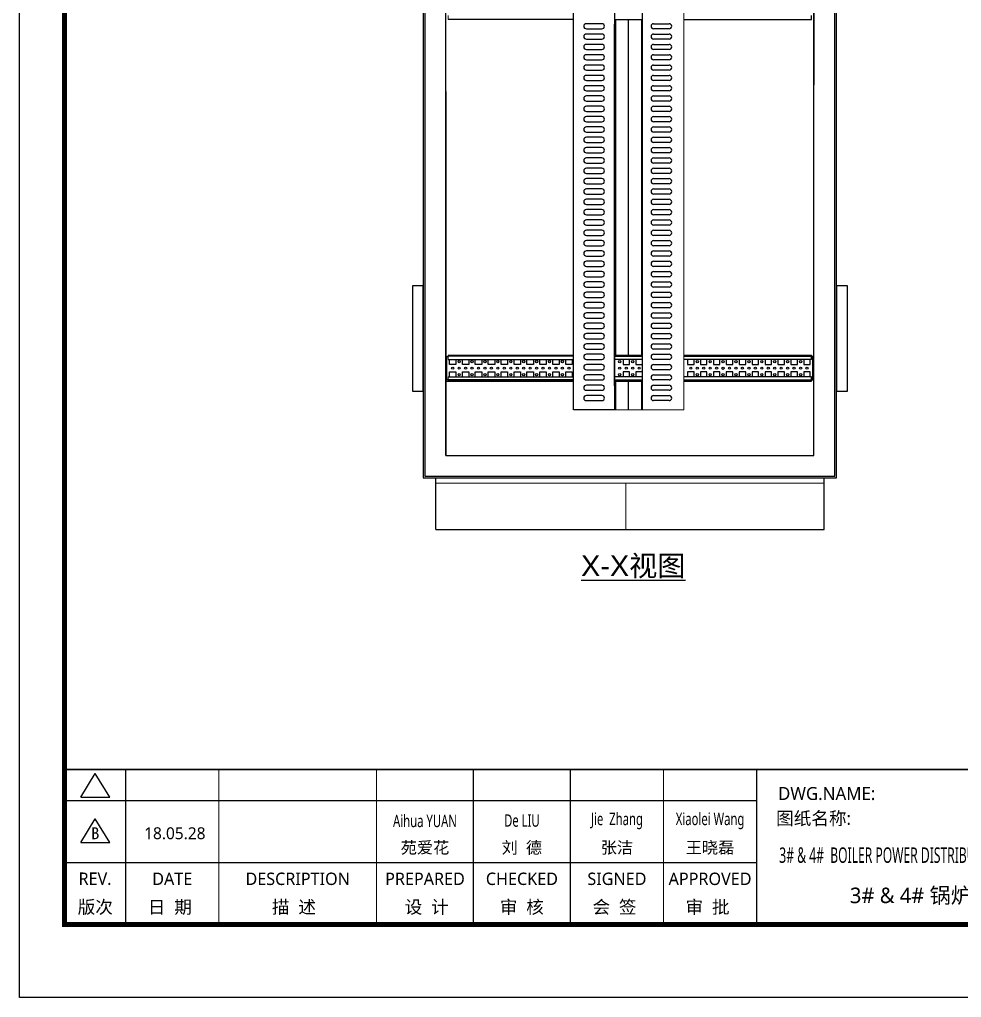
# Model space of a CAD drawing. Extents: x 81437 to 204847, y -54769 to -29444.
# Drawn here: x 86392 to 88216, y -46005 to -44112 of the extents above; entities that cross this region are included whole.
import ezdxf
from ezdxf.enums import TextEntityAlignment as Align

# ---------------------------------------------------------------- set-up
doc = ezdxf.new("R2010")
doc.units = 0
doc.header["$LTSCALE"] = 100
doc.header["$MEASUREMENT"] = 0
for name, color, linetype in [('CLOUD_LAYER', 6, 'Continuous'), ('PANEL', 7, 'Continuous'), ('t', 1, 'Continuous'), ('TEXT', 7, 'Continuous')]:
    doc.layers.add(name, color=color, linetype=linetype)
doc.layers.add('细实线', color=7, linetype='Continuous', lineweight=20)
doc.styles.add('HZ', font='arial.ttf', dxfattribs={"width": 0.7})
doc.styles.get("Standard").update_dxf_attribs({"font": ''})
doc.styles.add('微软雅黑', font='')
doc.styles.get('Standard').set_extended_font_data('SimSun')
doc.styles.get('微软雅黑').set_extended_font_data('Microsoft YaHei')

# ---------------------------------------------------------------- blocks, each defined once
blk = doc.blocks.new('图框')
at = {"color": 7}
for p, q in [((-6.2, -2970.4), (1334, -2970.4)), ((-6.2, -3090.4), (1334, -3090.4))]:
    blk.add_line(p, q, dxfattribs=at)
at = {"color": 7, "const_width": 3}
blk.add_lwpolyline([(4109.5, -2910.4), (-6.2, -2910.4)], dxfattribs=at)
at = {"layer": 't', "color": 7}
for p, q in [((25.8, -2963.9), (53.7, -2918)), ((81.7, -2963.9), (53.7, -2918)), ((25.8, -2963.9), (81.7, -2963.9)), ((25.8, -3051.8), (53.7, -3006)), ((81.7, -3051.8), (53.7, -3006)), ((25.8, -3051.8), (81.7, -3051.8))]:
    blk.add_line(p, q, dxfattribs=at)
at = {"layer": 't', "color": 7, "const_width": 9.62}
blk.add_lwpolyline([(4109.5, -3210.4), (4109.5, -58.9), (-6.2, -58.9), (-6.2, -3210.4)], close=True, dxfattribs=at)
at = {"layer": 't', "color": 7, "const_width": 2.4}
for points in [[(112.6, -2911.6), (112.6, -3210.4)], [(292.9, -2911.6), (292.9, -3210.4)], [(598.2, -2911.6), (598.2, -3215.3)], [(785.8, -2911.6), (785.8, -3215.3)], [(973.4, -2911.6), (973.4, -3215.3)], [(1153.7, -2911.6), (1153.7, -3215.3)], [(1334, -2911.6), (1334, -3215.3)]]:
    blk.add_lwpolyline(points, dxfattribs=at)
at = {"color": 7, "style": '微软雅黑', "flags": 8}
for tag, p, height in [('DWG.NAME:', (1375.5, -2969.2), 25), ('DWG.NO.:', (3122, -3089.3), 24), ('图纸编号', (3309.2, -3111.3), 24), ('FILENO.:', (3122.5, -3165), 24), ('文档号', (3311.6, -3183), 24)]:
    blk.add_attdef(tag, p, '', height=height, dxfattribs=at)
at = {"color": 7, "style": '微软雅黑', "width": 0.8, "flags": 8}
for tag, p, height in [('PROJECTNAME:', (3119.3, -2971.7), 24), ('PROJECT_NAME', (3324.7, -2969.2), 25)]:
    blk.add_attdef(tag, p, '', height=height, dxfattribs=at)
at = {"color": 7, "style": '微软雅黑', "flags": 8}
for tag, p in [('图纸名称:', (1371.6, -3024.8)), ('项目名称', (3272.9, -3045.6))]:
    blk.add_attdef(tag, text='', height=25, dxfattribs=at).set_placement(p, align=Align.BOTTOM_LEFT)
for tag, height, width, p in [('RENLIU', 24, 0.7, (692, -3009.2)), ('SHUFENWANG', 24, 0.7, (879.6, -3009.2)), ('FANGHOU', 24, 0.7, (1063.6, -3009.2)), ('DANDANLI', 24, 0.7, (1243.9, -3009.2)), ('#10STATIONONTROLCABINETCOVER', 30, 0.6, (1771.7, -3076)), ('HANGZHOUHOLLYSYSAUTOMATIONCO.,LTD.', 24, 0.7, (2763.9, -3104.6))]:
    blk.add_attdef(tag, text='', height=height, dxfattribs=dict(at, width=width)).set_placement(p, align=Align.MIDDLE)
at = {"color": 7, "flags": 8}
blk.add_attdef('A', text='', height=23, dxfattribs=at).set_placement((53.7, -3033.7), align=Align.MIDDLE)
at = {"color": 7, "style": '微软雅黑', "flags": 8}
for tag, height, p in [('设计时间', 23, (207.7, -3033.7)), ('刘仁', 23, (692, -3061.1)), ('王姝芬', 23, (879.6, -3061.1)), ('侯方', 23, (1063.6, -3061.1)), ('李丹丹', 23, (1243.9, -3061.1)), ('PAGEXOFX', 24, (3947.6, -3097.9)), ('REV.', 24, (53.2, -3121.9)), ('DATE', 24, (202.7, -3121.9)), ('DESCRIPTION', 24, (445.6, -3121.9)), ('PREPARED', 24, (692, -3121.9)), ('CHECKED', 24, (879.6, -3121.9)), ('SIGNED', 24, (1063.6, -3121.9)), ('APPROVED', 24, (1243.9, -3121.9)), ('图纸名称', 30, (1771.7, -3153.6)), ('第几页共几页', 24, (3947.6, -3172.9))]:
    blk.add_attdef(tag, text='', height=height, dxfattribs=at).set_placement(p, align=Align.MIDDLE)
at = {"layer": 't', "color": 7, "style": '微软雅黑'}
for s, p in [('版次', (53.7, -3176.5)), ('日  期', (198, -3176.5)), ('描  述', (438.3, -3176.5)), ('设  计', (695.3, -3176.5)), ('审  核', (879.4, -3176.5)), ('会  签', (1058.9, -3176.5)), ('审  批', (1239.1, -3176.5))]:
    blk.add_text(s, height=25, dxfattribs=at).set_placement(p, align=Align.MIDDLE_CENTER)

msp = doc.modelspace()

# ---------------------------------------------------------------- linework, layer by layer
at = {"color": 7, "linetype": 'Continuous'}
for p, q in [((87598.4, -44867.6), (87598.4, -43122.6)), ((87925.3, -44111.6), (87925.3, -44103.6)), ((87464.4, -44111.6), (87222.3, -44111.6)), ((87519.6, -44119.6), (87489.6, -44119.6)), ((87544.4, -44111.6), (87598.4, -44111.6)), ((87544.4, -44820.6), (87544.4, -44120.6)), ((87546.4, -44761.6), (87546.4, -44111.6)), ((87571.4, -44761.6), (87571.4, -44111.6)), ((87596.4, -44111.6), (87596.4, -44761.6)), ((87619.9, -44119.6), (87649.9, -44119.6)), ((87678.4, -44111.6), (87746.3, -44111.6)), ((87746.3, -44111.6), (87925.3, -44111.6)), ((87489.6, -44129.6), (87519.6, -44129.6)), ((87519.6, -44139.6), (87489.6, -44139.6)), ((87649.9, -44129.6), (87619.9, -44129.6)), ((87619.9, -44139.6), (87649.9, -44139.6)), ((87489.6, -44149.6), (87519.6, -44149.6)), ((87519.6, -44159.6), (87489.6, -44159.6)), ((87649.9, -44149.6), (87619.9, -44149.6)), ((87619.9, -44159.6), (87649.9, -44159.6)), ((87489.6, -44169.6), (87519.6, -44169.6)), ((87519.6, -44179.6), (87489.6, -44179.6)), ((87571.4, -44761.6), (87571.4, -44167.6)), ((87649.9, -44169.6), (87619.9, -44169.6)), ((87619.9, -44179.6), (87649.9, -44179.6)), ((87489.6, -44189.6), (87519.6, -44189.6)), ((87519.6, -44199.6), (87489.6, -44199.6)), ((87649.9, -44189.6), (87619.9, -44189.6)), ((87619.9, -44199.6), (87649.9, -44199.6)), ((87489.6, -44209.6), (87519.6, -44209.6)), ((87649.9, -44209.6), (87619.9, -44209.6)), ((87519.6, -44219.6), (87489.6, -44219.6)), ((87489.6, -44229.6), (87519.6, -44229.6)), ((87619.9, -44219.6), (87649.9, -44219.6)), ((87649.9, -44229.6), (87619.9, -44229.6)), ((87519.6, -44239.6), (87489.6, -44239.6)), ((87489.6, -44249.6), (87519.6, -44249.6)), ((87619.9, -44239.6), (87649.9, -44239.6)), ((87649.9, -44249.6), (87619.9, -44249.6)), ((87519.6, -44259.6), (87489.6, -44259.6)), ((87489.6, -44269.6), (87519.6, -44269.6)), ((87619.9, -44259.6), (87649.9, -44259.6)), ((87649.9, -44269.6), (87619.9, -44269.6)), ((87519.6, -44279.6), (87489.6, -44279.6)), ((87489.6, -44289.6), (87519.6, -44289.6)), ((87619.9, -44279.6), (87649.9, -44279.6)), ((87649.9, -44289.6), (87619.9, -44289.6)), ((87519.6, -44299.6), (87489.6, -44299.6)), ((87489.6, -44309.6), (87519.6, -44309.6)), ((87619.9, -44299.6), (87649.9, -44299.6)), ((87649.9, -44309.6), (87619.9, -44309.6)), ((87519.6, -44319.6), (87489.6, -44319.6)), ((87489.6, -44329.6), (87519.6, -44329.6)), ((87619.9, -44319.6), (87649.9, -44319.6)), ((87649.9, -44329.6), (87619.9, -44329.6)), ((87519.6, -44339.6), (87489.6, -44339.6)), ((87489.6, -44349.6), (87519.6, -44349.6)), ((87619.9, -44339.6), (87649.9, -44339.6)), ((87649.9, -44349.6), (87619.9, -44349.6)), ((87519.6, -44359.6), (87489.6, -44359.6)), ((87489.6, -44369.6), (87519.6, -44369.6)), ((87619.9, -44359.6), (87649.9, -44359.6)), ((87649.9, -44369.6), (87619.9, -44369.6)), ((87519.6, -44379.6), (87489.6, -44379.6)), ((87489.6, -44389.6), (87519.6, -44389.6)), ((87619.9, -44379.6), (87649.9, -44379.6)), ((87649.9, -44389.6), (87619.9, -44389.6)), ((87519.6, -44399.6), (87489.6, -44399.6)), ((87619.9, -44399.6), (87649.9, -44399.6)), ((87489.6, -44409.6), (87519.6, -44409.6)), ((87519.6, -44419.6), (87489.6, -44419.6)), ((87649.9, -44409.6), (87619.9, -44409.6)), ((87619.9, -44419.6), (87649.9, -44419.6)), ((87489.6, -44429.6), (87519.6, -44429.6)), ((87519.6, -44439.6), (87489.6, -44439.6)), ((87649.9, -44429.6), (87619.9, -44429.6)), ((87619.9, -44439.6), (87649.9, -44439.6)), ((87489.6, -44449.6), (87519.6, -44449.6)), ((87519.6, -44459.6), (87489.6, -44459.6)), ((87649.9, -44449.6), (87619.9, -44449.6)), ((87619.9, -44459.6), (87649.9, -44459.6)), ((87489.6, -44469.6), (87519.6, -44469.6)), ((87519.6, -44479.6), (87489.6, -44479.6)), ((87649.9, -44469.6), (87619.9, -44469.6)), ((87619.9, -44479.6), (87649.9, -44479.6)), ((87489.6, -44489.6), (87519.6, -44489.6)), ((87519.6, -44499.6), (87489.6, -44499.6)), ((87649.9, -44489.6), (87619.9, -44489.6)), ((87619.9, -44499.6), (87649.9, -44499.6)), ((87489.6, -44509.6), (87519.6, -44509.6)), ((87519.6, -44519.6), (87489.6, -44519.6)), ((87649.9, -44509.6), (87619.9, -44509.6)), ((87619.9, -44519.6), (87649.9, -44519.6)), ((87489.6, -44529.6), (87519.6, -44529.6)), ((87519.6, -44539.6), (87489.6, -44539.6)), ((87649.9, -44529.6), (87619.9, -44529.6)), ((87619.9, -44539.6), (87649.9, -44539.6)), ((87489.6, -44549.6), (87519.6, -44549.6)), ((87519.6, -44559.6), (87489.6, -44559.6)), ((87649.9, -44549.6), (87619.9, -44549.6)), ((87619.9, -44559.6), (87649.9, -44559.6)), ((87489.6, -44569.6), (87519.6, -44569.6)), ((87649.9, -44569.6), (87619.9, -44569.6)), ((87519.6, -44579.6), (87489.6, -44579.6)), ((87489.6, -44589.6), (87519.6, -44589.6)), ((87619.9, -44579.6), (87649.9, -44579.6)), ((87649.9, -44589.6), (87619.9, -44589.6)), ((87519.6, -44599.6), (87489.6, -44599.6)), ((87489.6, -44609.6), (87519.6, -44609.6)), ((87619.9, -44599.6), (87649.9, -44599.6)), ((87649.9, -44609.6), (87619.9, -44609.6)), ((87519.6, -44619.6), (87489.6, -44619.6)), ((87489.6, -44629.6), (87519.6, -44629.6)), ((87619.9, -44619.6), (87649.9, -44619.6)), ((87649.9, -44629.6), (87619.9, -44629.6)), ((87519.6, -44639.6), (87489.6, -44639.6)), ((87489.6, -44649.6), (87519.6, -44649.6)), ((87619.9, -44639.6), (87649.9, -44639.6)), ((87649.9, -44649.6), (87619.9, -44649.6)), ((87519.6, -44659.6), (87489.6, -44659.6)), ((87489.6, -44669.6), (87519.6, -44669.6)), ((87619.9, -44659.6), (87649.9, -44659.6)), ((87649.9, -44669.6), (87619.9, -44669.6)), ((87519.6, -44679.6), (87489.6, -44679.6)), ((87489.6, -44689.6), (87519.6, -44689.6)), ((87619.9, -44679.6), (87649.9, -44679.6)), ((87649.9, -44689.6), (87619.9, -44689.6)), ((87519.6, -44699.6), (87489.6, -44699.6)), ((87489.6, -44709.6), (87519.6, -44709.6)), ((87619.9, -44699.6), (87649.9, -44699.6)), ((87649.9, -44709.6), (87619.9, -44709.6)), ((87519.6, -44719.6), (87489.6, -44719.6)), ((87489.6, -44729.6), (87519.6, -44729.6)), ((87619.9, -44719.6), (87649.9, -44719.6)), ((87649.9, -44729.6), (87619.9, -44729.6)), ((87519.6, -44739.6), (87489.6, -44739.6)), ((87489.6, -44749.6), (87519.6, -44749.6)), ((87619.9, -44739.6), (87649.9, -44739.6)), ((87649.9, -44749.6), (87619.9, -44749.6)), ((87217.3, -44764.1), (87222.3, -44764.1)), ((87219.8, -44809.1), (87219.8, -44764.1)), ((87464.4, -44763.6), (87222.3, -44763.6)), ((87519.6, -44759.6), (87489.6, -44759.6)), ((87544.4, -44761.6), (87598.4, -44761.6)), ((87544.4, -44763.6), (87598.4, -44763.6)), ((87619.9, -44759.6), (87649.9, -44759.6)), ((87678.4, -44761.6), (87746.3, -44761.6)), ((87678.4, -44763.6), (87746.3, -44763.6)), ((87746.3, -44761.6), (87925.3, -44761.6)), ((87746.3, -44763.6), (87925.3, -44763.6)), ((87925.3, -44769.6), (87925.3, -44761.6)), ((87930.3, -44764.1), (87925.3, -44764.1)), ((87927.8, -44809.1), (87927.8, -44764.1)), ((87222.3, -44769.6), (87464.4, -44769.6)), ((87224.6, -44779.3), (87224.6, -44769.6)), ((87237.1, -44779.3), (87224.6, -44779.3)), ((87237.1, -44769.6), (87237.1, -44779.3)), ((87249.6, -44779.3), (87249.6, -44769.6)), ((87262.1, -44779.3), (87249.6, -44779.3)), ((87262.1, -44769.6), (87262.1, -44779.3)), ((87274.6, -44779.3), (87274.6, -44769.6)), ((87287.1, -44779.3), (87274.6, -44779.3)), ((87287.1, -44769.6), (87287.1, -44779.3)), ((87299.6, -44779.3), (87299.6, -44769.6)), ((87312.1, -44779.3), (87299.6, -44779.3)), ((87312.1, -44769.6), (87312.1, -44779.3)), ((87324.6, -44779.3), (87324.6, -44769.6)), ((87337.1, -44779.3), (87324.6, -44779.3)), ((87337.1, -44769.6), (87337.1, -44779.3)), ((87349.6, -44779.3), (87349.6, -44769.6)), ((87362.1, -44779.3), (87349.6, -44779.3)), ((87362.1, -44769.6), (87362.1, -44779.3)), ((87374.6, -44779.3), (87374.6, -44769.6)), ((87387.1, -44779.3), (87374.6, -44779.3)), ((87387.1, -44769.6), (87387.1, -44779.3)), ((87399.6, -44779.3), (87399.6, -44769.6)), ((87412.1, -44779.3), (87399.6, -44779.3)), ((87412.1, -44769.6), (87412.1, -44779.3)), ((87424.6, -44779.3), (87424.6, -44769.6)), ((87437.1, -44779.3), (87424.6, -44779.3)), ((87437.1, -44769.6), (87437.1, -44779.3)), ((87449.6, -44779.3), (87449.6, -44769.6)), ((87462.1, -44779.3), (87449.6, -44779.3)), ((87462.1, -44769.6), (87462.1, -44779.3)), ((87489.6, -44769.6), (87519.6, -44769.6)), ((87519.6, -44779.6), (87489.6, -44779.6)), ((87598.4, -44769.6), (87544.4, -44769.6)), ((87560.6, -44769.6), (87560.6, -44779.3)), ((87560.6, -44779.3), (87573.1, -44779.3)), ((87573.1, -44779.3), (87573.1, -44769.6)), ((87585.6, -44769.6), (87585.6, -44779.3)), ((87585.6, -44779.3), (87598.1, -44779.3)), ((87598.1, -44779.3), (87598.1, -44769.6)), ((87649.9, -44769.6), (87619.9, -44769.6)), ((87619.9, -44779.6), (87649.9, -44779.6)), ((87746.3, -44769.6), (87678.4, -44769.6)), ((87685.6, -44769.6), (87685.6, -44779.3)), ((87685.6, -44779.3), (87698.1, -44779.3)), ((87698.1, -44779.3), (87698.1, -44769.6)), ((87710.6, -44769.6), (87710.6, -44779.3)), ((87710.6, -44779.3), (87723.1, -44779.3)), ((87723.1, -44779.3), (87723.1, -44769.6)), ((87735.6, -44769.6), (87735.6, -44779.3)), ((87735.6, -44779.3), (87748.1, -44779.3)), ((87925.3, -44769.6), (87746.3, -44769.6)), ((87748.1, -44779.3), (87748.1, -44769.6)), ((87756.3, -44785.8), (87756.3, -44787.3)), ((87760.6, -44769.6), (87760.6, -44779.3)), ((87760.6, -44779.3), (87773.1, -44779.3)), ((87773.1, -44779.3), (87773.1, -44769.6)), ((87785.6, -44769.6), (87785.6, -44779.3)), ((87785.6, -44779.3), (87798.1, -44779.3)), ((87798.1, -44779.3), (87798.1, -44769.6)), ((87810.6, -44769.6), (87810.6, -44779.3)), ((87810.6, -44779.3), (87823.1, -44779.3)), ((87823.1, -44779.3), (87823.1, -44769.6)), ((87835.6, -44769.6), (87835.6, -44779.3)), ((87835.6, -44779.3), (87848.1, -44779.3)), ((87848.1, -44779.3), (87848.1, -44769.6)), ((87860.6, -44769.6), (87860.6, -44779.3)), ((87860.6, -44779.3), (87873.1, -44779.3)), ((87873.1, -44779.3), (87873.1, -44769.6)), ((87885.6, -44769.6), (87885.6, -44779.3)), ((87885.6, -44779.3), (87898.1, -44779.3)), ((87898.1, -44779.3), (87898.1, -44769.6)), ((87910.6, -44769.6), (87910.6, -44779.3)), ((87910.6, -44779.3), (87923.1, -44779.3)), ((87923.1, -44779.3), (87923.1, -44769.6)), ((87222.3, -44803.6), (87464.4, -44803.6)), ((87224.6, -44793.8), (87237.1, -44793.8)), ((87224.6, -44803.6), (87224.6, -44793.8)), ((87237.1, -44793.8), (87237.1, -44803.6)), ((87249.6, -44793.8), (87262.1, -44793.8)), ((87249.6, -44803.6), (87249.6, -44793.8)), ((87262.1, -44793.8), (87262.1, -44803.6)), ((87274.6, -44793.8), (87287.1, -44793.8)), ((87274.6, -44803.6), (87274.6, -44793.8)), ((87287.1, -44793.8), (87287.1, -44803.6)), ((87299.6, -44793.8), (87312.1, -44793.8)), ((87299.6, -44803.6), (87299.6, -44793.8)), ((87312.1, -44793.8), (87312.1, -44803.6)), ((87324.6, -44793.8), (87337.1, -44793.8)), ((87324.6, -44803.6), (87324.6, -44793.8)), ((87337.1, -44793.8), (87337.1, -44803.6)), ((87349.6, -44793.8), (87362.1, -44793.8)), ((87349.6, -44803.6), (87349.6, -44793.8)), ((87362.1, -44793.8), (87362.1, -44803.6)), ((87374.6, -44793.8), (87387.1, -44793.8)), ((87374.6, -44803.6), (87374.6, -44793.8)), ((87387.1, -44793.8), (87387.1, -44803.6)), ((87399.6, -44793.8), (87412.1, -44793.8)), ((87399.6, -44803.6), (87399.6, -44793.8)), ((87412.1, -44793.8), (87412.1, -44803.6)), ((87424.6, -44793.8), (87437.1, -44793.8)), ((87424.6, -44803.6), (87424.6, -44793.8)), ((87437.1, -44793.8), (87437.1, -44803.6)), ((87449.6, -44793.8), (87462.1, -44793.8)), ((87449.6, -44803.6), (87449.6, -44793.8)), ((87462.1, -44793.8), (87462.1, -44803.6)), ((87489.6, -44789.6), (87519.6, -44789.6)), ((87519.6, -44799.6), (87489.6, -44799.6)), ((87598.4, -44803.6), (87544.4, -44803.6)), ((87573.1, -44793.8), (87560.6, -44793.8)), ((87560.6, -44793.8), (87560.6, -44803.6)), ((87573.1, -44803.6), (87573.1, -44793.8)), ((87598.1, -44793.8), (87585.6, -44793.8)), ((87585.6, -44793.8), (87585.6, -44803.6)), ((87598.1, -44803.6), (87598.1, -44793.8)), ((87649.9, -44789.6), (87619.9, -44789.6)), ((87619.9, -44799.6), (87649.9, -44799.6)), ((87746.3, -44803.6), (87678.4, -44803.6)), ((87698.1, -44793.8), (87685.6, -44793.8)), ((87685.6, -44793.8), (87685.6, -44803.6)), ((87698.1, -44803.6), (87698.1, -44793.8)), ((87723.1, -44793.8), (87710.6, -44793.8)), ((87710.6, -44793.8), (87710.6, -44803.6)), ((87723.1, -44803.6), (87723.1, -44793.8)), ((87748.1, -44793.8), (87735.6, -44793.8)), ((87735.6, -44793.8), (87735.6, -44803.6)), ((87925.3, -44803.6), (87746.3, -44803.6)), ((87748.1, -44803.6), (87748.1, -44793.8)), ((87753.5, -44788.6), (87755.1, -44788.6)), ((87773.1, -44793.8), (87760.6, -44793.8)), ((87760.6, -44793.8), (87760.6, -44803.6)), ((87773.1, -44803.6), (87773.1, -44793.8)), ((87798.1, -44793.8), (87785.6, -44793.8)), ((87785.6, -44793.8), (87785.6, -44803.6)), ((87798.1, -44803.6), (87798.1, -44793.8)), ((87823.1, -44793.8), (87810.6, -44793.8)), ((87810.6, -44793.8), (87810.6, -44803.6)), ((87823.1, -44803.6), (87823.1, -44793.8)), ((87848.1, -44793.8), (87835.6, -44793.8)), ((87835.6, -44793.8), (87835.6, -44803.6)), ((87848.1, -44803.6), (87848.1, -44793.8)), ((87873.1, -44793.8), (87860.6, -44793.8)), ((87860.6, -44793.8), (87860.6, -44803.6)), ((87873.1, -44803.6), (87873.1, -44793.8)), ((87898.1, -44793.8), (87885.6, -44793.8)), ((87885.6, -44793.8), (87885.6, -44803.6)), ((87898.1, -44803.6), (87898.1, -44793.8)), ((87923.1, -44793.8), (87910.6, -44793.8)), ((87910.6, -44793.8), (87910.6, -44803.6)), ((87923.1, -44803.6), (87923.1, -44793.8)), ((87925.3, -44811.6), (87925.3, -44803.6)), ((87222.3, -44809.1), (87217.3, -44809.1)), ((87217.3, -44811.6), (87464.4, -44811.6)), ((87464.4, -44809.6), (87222.3, -44809.6)), ((87464.4, -44811.6), (87222.3, -44811.6)), ((87489.6, -44809.6), (87519.6, -44809.6)), ((87519.6, -44819.6), (87489.6, -44819.6)), ((87544.4, -44809.6), (87598.4, -44809.6)), ((87544.4, -44811.6), (87598.4, -44811.6)), ((87546.4, -44867.6), (87546.4, -44811.7)), ((87571.4, -44867.6), (87571.4, -44811.6)), ((87596.4, -44811.8), (87596.4, -44867.6)), ((87649.9, -44809.6), (87619.9, -44809.6)), ((87619.9, -44819.6), (87649.9, -44819.6)), ((87678.4, -44809.6), (87746.3, -44809.6)), ((87678.4, -44811.6), (87746.3, -44811.6)), ((87746.3, -44809.6), (87925.3, -44809.6)), ((87746.3, -44811.6), (87925.3, -44811.6)), ((87925.3, -44809.1), (87930.3, -44809.1)), ((87489.6, -44829.6), (87519.6, -44829.6)), ((87519.6, -44839.6), (87489.6, -44839.6)), ((87649.9, -44829.6), (87619.9, -44829.6)), ((87619.9, -44839.6), (87649.9, -44839.6)), ((87489.6, -44849.6), (87519.6, -44849.6)), ((87649.9, -44849.6), (87619.9, -44849.6))]:
    msp.add_line(p, q, dxfattribs=at)
msp.add_line((87930.3, -44782.5), (87930.3, -44607))
at = {"color": 7}
msp.add_line((87198.3, -45099.1), (87950.3, -45099.1), dxfattribs=at)
at = {"color": 1}
msp.add_lwpolyline([(86392.3, -42575), (90720.6, -42575), (90720.6, -46005.3), (86392.3, -46005.3)], close=True, dxfattribs=at)
at = {"color": 7}
msp.add_lwpolyline([(87464.4, -43067.6), (87544.4, -43067.6), (87544.4, -44867.6), (87464.4, -44867.6)], close=True, dxfattribs=at)
at = {"color": 7, "linetype": 'Continuous'}
for centre in [(87230.8, -44786.6), (87243.3, -44774.1), (87243.3, -44774.1), (87243.3, -44786.6), (87243.3, -44786.6), (87255.8, -44786.6), (87268.3, -44774.1), (87268.3, -44774.1), (87268.3, -44786.6), (87268.3, -44786.6), (87280.8, -44786.6), (87293.3, -44774.1), (87293.3, -44774.1), (87293.3, -44786.6), (87293.3, -44786.6), (87305.8, -44786.6), (87318.3, -44774.1), (87318.3, -44774.1), (87318.3, -44786.6), (87318.3, -44786.6), (87330.8, -44786.6), (87343.3, -44774.1), (87343.3, -44774.1), (87343.3, -44786.6), (87343.3, -44786.6), (87355.8, -44786.6), (87368.3, -44774.1), (87368.3, -44774.1), (87368.3, -44786.6), (87368.3, -44786.6), (87380.8, -44786.6), (87393.3, -44774.1), (87393.3, -44774.1), (87393.3, -44786.6), (87393.3, -44786.6), (87405.8, -44786.6), (87418.3, -44774.1), (87418.3, -44774.1), (87418.3, -44786.6), (87418.3, -44786.6), (87430.8, -44786.6), (87443.3, -44774.1), (87443.3, -44774.1), (87443.3, -44786.6), (87443.3, -44786.6), (87455.8, -44786.6), (87554.3, -44774.1), (87554.3, -44786.6), (87566.8, -44786.6), (87579.3, -44774.1), (87579.3, -44786.6), (87591.8, -44786.6), (87691.8, -44786.6), (87704.3, -44774.1), (87704.3, -44774.1), (87704.3, -44786.6), (87704.3, -44786.6), (87716.8, -44786.6), (87729.3, -44774.1), (87729.3, -44774.1), (87729.3, -44786.6), (87729.3, -44786.6), (87741.8, -44786.6), (87754.3, -44774.1), (87754.3, -44786.6), (87766.8, -44786.6), (87779.3, -44774.1), (87779.3, -44786.6), (87791.8, -44786.6), (87804.3, -44774.1), (87804.3, -44786.6), (87816.8, -44786.6), (87829.3, -44774.1), (87829.3, -44786.6), (87841.8, -44786.6), (87854.3, -44774.1), (87854.3, -44786.6), (87866.8, -44786.6), (87879.3, -44774.1), (87879.3, -44786.6), (87891.8, -44786.6), (87904.3, -44774.1), (87904.3, -44786.6), (87916.8, -44786.6), (87243.3, -44799.1), (87243.3, -44799.1), (87268.3, -44799.1), (87268.3, -44799.1), (87293.3, -44799.1), (87293.3, -44799.1), (87318.3, -44799.1), (87318.3, -44799.1), (87343.3, -44799.1), (87343.3, -44799.1), (87368.3, -44799.1), (87368.3, -44799.1), (87393.3, -44799.1), (87393.3, -44799.1), (87418.3, -44799.1), (87418.3, -44799.1), (87443.3, -44799.1), (87443.3, -44799.1), (87554.3, -44799.1), (87579.3, -44799.1), (87704.3, -44799.1), (87704.3, -44799.1), (87729.3, -44799.1), (87729.3, -44799.1), (87754.3, -44799.1), (87779.3, -44799.1), (87804.3, -44799.1), (87829.3, -44799.1), (87854.3, -44799.1), (87879.3, -44799.1), (87904.3, -44799.1)]:
    msp.add_circle(centre, 2.15, dxfattribs=at)
for centre, radius, start, end in [((87489.6, -44124.6), 5, 90, 270), ((87519.6, -44124.6), 5, 270, 90), ((87619.9, -44124.6), 5, 90, 270), ((87649.9, -44124.6), 5, 270, 90), ((87489.6, -44144.6), 5, 90, 270), ((87519.6, -44144.6), 5, 270, 90), ((87619.9, -44144.6), 5, 90, 270), ((87649.9, -44144.6), 5, 270, 90), ((87489.6, -44164.6), 5, 90, 270), ((87519.6, -44164.6), 5, 270, 90), ((87619.9, -44164.6), 5, 90, 270), ((87649.9, -44164.6), 5, 270, 90), ((87489.6, -44184.6), 5, 90, 270), ((87519.6, -44184.6), 5, 270, 90), ((87619.9, -44184.6), 5, 90, 270), ((87649.9, -44184.6), 5, 270, 90), ((87489.6, -44204.6), 5, 90, 270), ((87519.6, -44204.6), 5, 270, 90), ((87619.9, -44204.6), 5, 90, 270), ((87649.9, -44204.6), 5, 270, 90), ((87489.6, -44224.6), 5, 90, 270), ((87519.6, -44224.6), 5, 270, 90), ((87619.9, -44224.6), 5, 90, 270), ((87649.9, -44224.6), 5, 270, 90), ((87489.6, -44244.6), 5, 90, 270), ((87519.6, -44244.6), 5, 270, 90), ((87619.9, -44244.6), 5, 90, 270), ((87649.9, -44244.6), 5, 270, 90), ((87489.6, -44264.6), 5, 90, 270), ((87519.6, -44264.6), 5, 270, 90), ((87619.9, -44264.6), 5, 90, 270), ((87649.9, -44264.6), 5, 270, 90), ((87489.6, -44284.6), 5, 90, 270), ((87519.6, -44284.6), 5, 270, 90), ((87619.9, -44284.6), 5, 90, 270), ((87649.9, -44284.6), 5, 270, 90), ((87489.6, -44304.6), 5, 90, 270), ((87519.6, -44304.6), 5, 270, 90), ((87619.9, -44304.6), 5, 90, 270), ((87649.9, -44304.6), 5, 270, 90), ((87489.6, -44324.6), 5, 90, 270), ((87519.6, -44324.6), 5, 270, 90), ((87619.9, -44324.6), 5, 90, 270), ((87649.9, -44324.6), 5, 270, 90), ((87489.6, -44344.6), 5, 90, 270), ((87519.6, -44344.6), 5, 270, 90), ((87619.9, -44344.6), 5, 90, 270), ((87649.9, -44344.6), 5, 270, 90), ((87489.6, -44364.6), 5, 90, 270), ((87519.6, -44364.6), 5, 270, 90), ((87619.9, -44364.6), 5, 90, 270), ((87649.9, -44364.6), 5, 270, 90), ((87489.6, -44384.6), 5, 90, 270), ((87519.6, -44384.6), 5, 270, 90), ((87619.9, -44384.6), 5, 90, 270), ((87649.9, -44384.6), 5, 270, 90), ((87489.6, -44404.6), 5, 90, 270), ((87519.6, -44404.6), 5, 270, 90), ((87619.9, -44404.6), 5, 90, 270), ((87649.9, -44404.6), 5, 270, 90), ((87489.6, -44424.6), 5, 90, 270), ((87519.6, -44424.6), 5, 270, 90), ((87619.9, -44424.6), 5, 90, 270), ((87649.9, -44424.6), 5, 270, 90), ((87489.6, -44444.6), 5, 90, 270), ((87519.6, -44444.6), 5, 270, 90), ((87619.9, -44444.6), 5, 90, 270), ((87649.9, -44444.6), 5, 270, 90), ((87489.6, -44464.6), 5, 90, 270), ((87519.6, -44464.6), 5, 270, 90), ((87619.9, -44464.6), 5, 90, 270), ((87649.9, -44464.6), 5, 270, 90), ((87489.6, -44484.6), 5, 90, 270), ((87519.6, -44484.6), 5, 270, 90), ((87619.9, -44484.6), 5, 90, 270), ((87649.9, -44484.6), 5, 270, 90), ((87489.6, -44504.6), 5, 90, 270), ((87519.6, -44504.6), 5, 270, 90), ((87619.9, -44504.6), 5, 90, 270), ((87649.9, -44504.6), 5, 270, 90), ((87489.6, -44524.6), 5, 90, 270), ((87519.6, -44524.6), 5, 270, 90), ((87619.9, -44524.6), 5, 90, 270), ((87649.9, -44524.6), 5, 270, 90), ((87489.6, -44544.6), 5, 90, 270), ((87519.6, -44544.6), 5, 270, 90), ((87619.9, -44544.6), 5, 90, 270), ((87649.9, -44544.6), 5, 270, 90), ((87489.6, -44564.6), 5, 90, 270), ((87519.6, -44564.6), 5, 270, 90), ((87619.9, -44564.6), 5, 90, 270), ((87649.9, -44564.6), 5, 270, 90), ((87489.6, -44584.6), 5, 90, 270), ((87519.6, -44584.6), 5, 270, 90), ((87619.9, -44584.6), 5, 90, 270), ((87649.9, -44584.6), 5, 270, 90), ((87489.6, -44604.6), 5, 90, 270), ((87519.6, -44604.6), 5, 270, 90), ((87619.9, -44604.6), 5, 90, 270), ((87649.9, -44604.6), 5, 270, 90), ((87489.6, -44624.6), 5, 90, 270), ((87519.6, -44624.6), 5, 270, 90), ((87619.9, -44624.6), 5, 90, 270), ((87649.9, -44624.6), 5, 270, 90), ((87489.6, -44644.6), 5, 90, 270), ((87519.6, -44644.6), 5, 270, 90), ((87619.9, -44644.6), 5, 90, 270), ((87649.9, -44644.6), 5, 270, 90), ((87489.6, -44664.6), 5, 90, 270), ((87519.6, -44664.6), 5, 270, 90), ((87619.9, -44664.6), 5, 90, 270), ((87649.9, -44664.6), 5, 270, 90), ((87489.6, -44684.6), 5, 90, 270), ((87519.6, -44684.6), 5, 270, 90), ((87619.9, -44684.6), 5, 90, 270), ((87649.9, -44684.6), 5, 270, 90), ((87489.6, -44704.6), 5, 90, 270), ((87519.6, -44704.6), 5, 270, 90), ((87619.9, -44704.6), 5, 90, 270), ((87649.9, -44704.6), 5, 270, 90), ((87489.6, -44724.6), 5, 90, 270), ((87519.6, -44724.6), 5, 270, 90), ((87619.9, -44724.6), 5, 90, 270), ((87649.9, -44724.6), 5, 270, 90), ((87489.6, -44744.6), 5, 90, 270), ((87519.6, -44744.6), 5, 270, 90), ((87619.9, -44744.6), 5, 90, 270), ((87649.9, -44744.6), 5, 270, 90), ((87489.6, -44764.6), 5, 90, 270), ((87519.6, -44764.6), 5, 270, 90), ((87619.9, -44764.6), 5, 90, 270), ((87649.9, -44764.6), 5, 270, 90), ((87489.6, -44784.6), 5, 90, 270), ((87519.6, -44784.6), 5, 270, 90), ((87619.9, -44784.6), 5, 90, 270), ((87649.9, -44784.6), 5, 270, 90), ((87489.6, -44804.6), 5, 90, 270), ((87519.6, -44804.6), 5, 270, 90), ((87619.9, -44804.6), 5, 90, 270), ((87649.9, -44804.6), 5, 270, 90), ((87753.3, -44786.6), 2.15, 283.7035, 292.4051), ((87489.6, -44824.6), 5, 90, 270), ((87519.6, -44824.6), 5, 270, 90), ((87619.9, -44824.6), 5, 90, 270), ((87649.9, -44824.6), 5, 270, 90), ((87489.6, -44844.6), 5, 90, 270), ((87519.6, -44844.6), 5, 270, 90), ((87619.9, -44844.6), 5, 90, 270), ((87649.9, -44844.6), 5, 270, 90)]:
    msp.add_arc(centre, radius, start, end, dxfattribs=at)
at = {"layer": 'CLOUD_LAYER', "color": 7}
msp.add_line((87217.3, -44955.6), (87930.3, -44955.6), dxfattribs=at)
for points in [[(87152.7, -44831.3), (87173.8, -44831.3), (87173.8, -44627.3), (87152.7, -44627.3)], [(87973.8, -44831.3), (87994.9, -44831.3), (87994.9, -44627.3), (87973.8, -44627.3)]]:
    msp.add_lwpolyline(points, close=True, dxfattribs=at)
at = {"layer": 'PANEL', "color": 7}
for p, q in [((87173.8, -42999.1), (87173.8, -44999.1)), ((87176.8, -43002.1), (87176.8, -44996.1)), ((87970.8, -44996.1), (87970.8, -43002.1)), ((87973.8, -44999.1), (87973.8, -42999.1)), ((87217.3, -44955.6), (87217.3, -43820.1)), ((87930.3, -44955.6), (87930.3, -43820.1)), ((87930.3, -43847.3), (87930.3, -44238.3)), ((87217.3, -44251.1), (87217.3, -44955.6)), ((87173.8, -44999.1), (87973.8, -44999.1)), ((87176.8, -44996.1), (87970.8, -44996.1)), ((87198.3, -45099.1), (87198.3, -44999.1)), ((87950.3, -45099.1), (87950.3, -44999.1))]:
    msp.add_line(p, q, dxfattribs=at)
at = {"layer": '细实线'}
for p, q in [((87222.3, -44103.6), (87222.3, -44111.6)), ((87222.3, -44761.6), (87464.4, -44761.6)), ((87222.3, -44761.6), (87222.3, -44769.6)), ((87222.3, -44803.6), (87222.3, -44811.6)), ((87598.4, -44867.6), (87544.4, -44867.6)), ((87950.3, -45009.1), (87198.3, -45009.1)), ((87565.8, -45009.1), (87565.8, -45099.1))]:
    msp.add_line(p, q, dxfattribs=at)
msp.add_lwpolyline([(87598.4, -43067.6), (87678.4, -43067.6), (87678.4, -44867.6), (87598.4, -44867.6)], close=True, dxfattribs=at)

# ---------------------------------------------------------------- block references
at = {"color": 1}
ref = msp.add_blockref('图框', (86485.2, -42653.7), dxfattribs=at)
ref.add_attrib('图纸名称:', '图纸名称:', dxfattribs={"color": 7, "height": 25, "style": '微软雅黑', "flags": 8}).set_placement((87856.9, -45678.5), align=Align.BOTTOM_LEFT)
ref.add_attrib('#10STATIONONTROLCABINETCOVER', '3# & 4#  BOILER POWER DISTRIBUTION 2CABINET SIDE VIEW DIAGRAM', dxfattribs={"color": 7, "height": 30, "style": '微软雅黑', "width": 0.6, "flags": 8}).set_placement((88256.9, -45729.7), align=Align.MIDDLE)
ref.add_attrib('DWG.NAME:', 'DWG.NAME:', (87860.7, -45622.9), dxfattribs={"color": 7, "height": 25, "style": '微软雅黑', "flags": 8})
ref.add_attrib('DANDANLI', 'Xiaolei Wang', dxfattribs={"color": 7, "height": 24, "style": '微软雅黑', "width": 0.7, "flags": 8}).set_placement((87729.1, -45662.9), align=Align.MIDDLE)
ref.add_attrib('FANGHOU', 'Jie  Zhang', dxfattribs={"color": 7, "height": 24, "style": '微软雅黑', "width": 0.7, "flags": 8}).set_placement((87548.8, -45662.9), align=Align.MIDDLE)
ref.add_attrib('SHUFENWANG', 'De LIU', dxfattribs={"color": 7, "height": 24, "style": '微软雅黑', "width": 0.7, "flags": 8}).set_placement((87364.8, -45662.9), align=Align.MIDDLE)
ref.add_attrib('RENLIU', 'Aihua YUAN', dxfattribs={"color": 7, "height": 24, "style": '微软雅黑', "width": 0.7, "flags": 8}).set_placement((87177.2, -45662.9), align=Align.MIDDLE)
ref.add_attrib('APPROVED', 'APPROVED', dxfattribs={"color": 7, "height": 24, "style": '微软雅黑'}).set_placement((87729.1, -45775.6), align=Align.MIDDLE)
ref.add_attrib('SIGNED', 'SIGNED', dxfattribs={"color": 7, "height": 24, "style": '微软雅黑'}).set_placement((87548.8, -45775.6), align=Align.MIDDLE)
ref.add_attrib('CHECKED', 'CHECKED', dxfattribs={"color": 7, "height": 24, "style": '微软雅黑'}).set_placement((87364.8, -45775.6), align=Align.MIDDLE)
ref.add_attrib('PREPARED', 'PREPARED', dxfattribs={"color": 7, "height": 24, "style": '微软雅黑'}).set_placement((87177.2, -45775.6), align=Align.MIDDLE)
ref.add_attrib('DESCRIPTION', 'DESCRIPTION', dxfattribs={"color": 7, "height": 24, "style": '微软雅黑'}).set_placement((86930.8, -45775.6), align=Align.MIDDLE)
ref.add_attrib('DATE', 'DATE', dxfattribs={"color": 7, "height": 24, "style": '微软雅黑', "flags": 8}).set_placement((86687.9, -45775.6), align=Align.MIDDLE)
ref.add_attrib('REV.', 'REV.', dxfattribs={"color": 7, "height": 24, "style": '微软雅黑', "flags": 8}).set_placement((86538.4, -45775.6), align=Align.MIDDLE)
ref.add_attrib('A', 'B', dxfattribs={"color": 7, "height": 23, "flags": 8}).set_placement((86538.9, -45687.4), align=Align.MIDDLE)
ref.add_attrib('设计时间', '18.05.28', dxfattribs={"color": 7, "height": 23, "style": '微软雅黑', "flags": 8}).set_placement((86692.9, -45687.4), align=Align.MIDDLE)
ref.add_attrib('李丹丹', '王晓磊', dxfattribs={"color": 7, "height": 23, "style": '微软雅黑', "flags": 8}).set_placement((87729.1, -45714.7), align=Align.MIDDLE)
ref.add_attrib('侯方', '张洁', dxfattribs={"color": 7, "height": 23, "style": '微软雅黑', "flags": 8}).set_placement((87548.8, -45714.7), align=Align.MIDDLE)
ref.add_attrib('王姝芬', '刘  德', dxfattribs={"color": 7, "height": 23, "style": '微软雅黑', "flags": 8}).set_placement((87364.8, -45714.7), align=Align.MIDDLE)
ref.add_attrib('刘仁', '苑爱花', dxfattribs={"color": 7, "height": 23, "style": '微软雅黑', "flags": 8}).set_placement((87177.2, -45714.7), align=Align.MIDDLE)
ref.add_attrib('图纸名称', '3# & 4# 锅炉电源柜2 侧视图', dxfattribs={"color": 7, "height": 30, "style": '微软雅黑', "flags": 8}).set_placement((88256.9, -45807.2), align=Align.MIDDLE)

# ---------------------------------------------------------------- texts
at = {"layer": 'TEXT', "color": 7, "style": 'HZ'}
msp.add_text('%%UX-X视图', height=40, dxfattribs=at).set_placement((87580.4, -45189.4), align=Align.CENTER)

doc.saveas('drawing.dxf')
